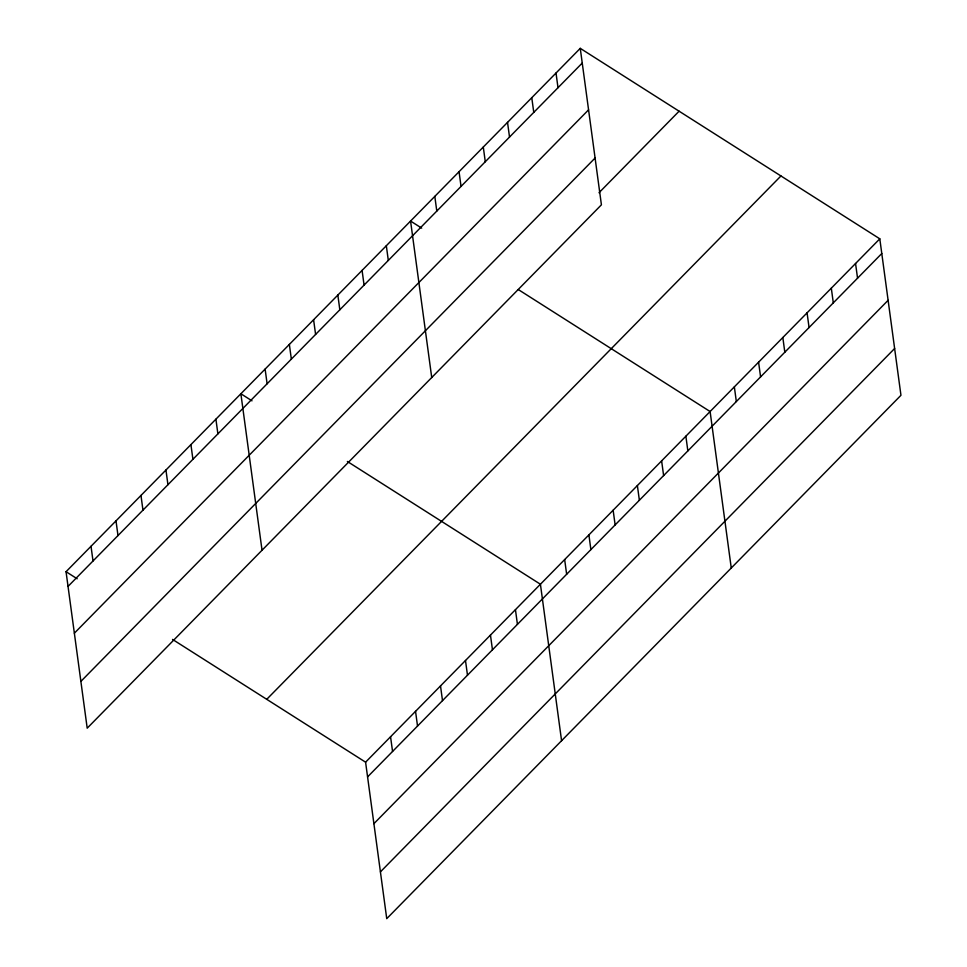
<?xml version="1.0" encoding="UTF-8"?>
<svg xmlns="http://www.w3.org/2000/svg" width="967" height="967" viewBox="0 0 967 967"><rect width="100%" height="100%" fill="white"/><g stroke="black" fill="none" stroke-linecap="round" stroke-linejoin="round"><path stroke-width="1.45" d="M580.26 48.35L601.414 204.823L87.199 728.175L66.046 571.702L580.26 48.35L879.801 238.825L900.954 395.298L386.74 918.65L365.586 762.177L172.537 639.417M68.041 586.401L582.243 63.048M74.362 633.192L588.565 109.839M80.877 681.397L595.092 158.032M599.008 192.735L679.1 111.205M266.735 699.322L780.949 175.97M365.586 762.177L879.801 238.825M367.581 776.888L881.783 253.523M373.903 823.666L888.105 300.314M380.418 871.871L894.632 348.507M421.685 228.127L410.564 221.056L431.729 377.529M518.324 289.58L710.104 411.531L731.257 568.004M252 400.834L240.88 393.762L262.033 550.235M347.371 461.477L540.42 584.237L561.573 740.71M66.046 571.702L77.167 578.774M855.553 263.495L857.548 278.206M831.318 288.166L833.3 302.876M807.07 312.849L809.065 327.547M782.835 337.519L784.817 352.218M758.587 362.19L760.582 376.888M734.352 386.86L736.334 401.559M685.869 436.202L687.851 450.912M661.621 460.872L663.616 475.583M637.386 485.555L639.368 500.253M556.013 73.021L558.007 87.719M613.138 510.225L615.133 524.924M531.777 97.691L533.76 112.402M588.903 534.896L590.885 549.594M507.53 122.362L509.524 137.072M564.655 559.567L566.65 574.265M483.295 147.044L485.277 161.743M459.047 171.715L461.041 186.413M515.447 609.657L517.43 624.368M434.812 196.386L436.794 211.084M490.462 635.077L492.457 649.788M465.49 660.497L467.484 675.208M386.329 245.727L388.311 260.437M440.517 685.917L442.499 700.628M362.081 270.397L364.075 285.108M415.544 711.337L417.526 726.048M337.846 295.08L339.828 309.778M390.559 736.757L392.554 751.468M313.598 319.751L315.593 334.449M289.363 344.421L291.345 359.12M265.115 369.092L267.11 383.79M215.907 419.182L217.889 433.881M190.922 444.602L192.916 459.301M165.949 470.022L167.944 484.721M140.977 495.442L142.959 510.141M116.004 520.862L117.986 535.561M91.019 546.282L93.013 560.981"/></g></svg>
